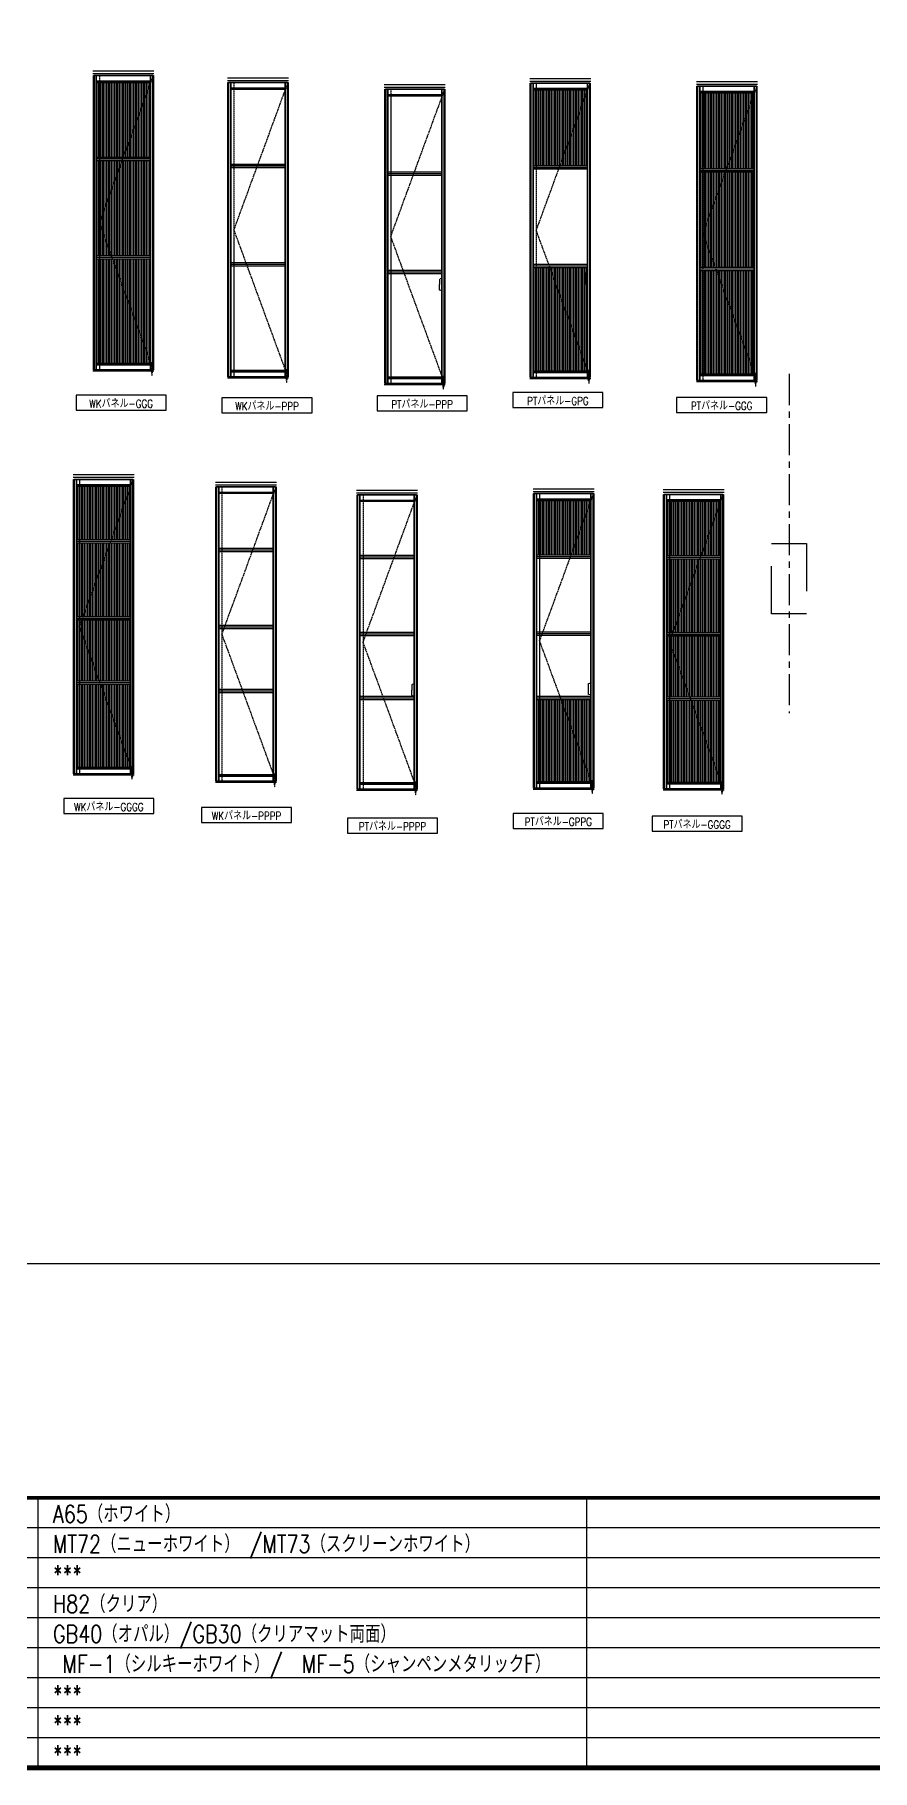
# Model space of a CAD drawing. Header units: inches. Extents: x 8146 to 48346, y -8221 to 20079.
# Drawn here: x 17138 to 25509, y -8221 to 9131 of the extents above; entities that cross this region are included whole.
import ezdxf
from ezdxf.enums import TextEntityAlignment as Align

# ---------------------------------------------------------------- set-up
doc = ezdxf.new("R2010")
doc.units = ezdxf.units.IN
doc.header["$LTSCALE"] = 10
doc.header["$MEASUREMENT"] = 0
doc.linetypes.add('CENTER', pattern=[2, 1.25, -0.25, 0.25, -0.25])
doc.linetypes.add('DASHED2', pattern=[9.525, 6.35, -3.175])
for name, color, linetype in [('_ハッチング', 7, 'Continuous'), ('_図面枠', 7, 'Continuous'), ('_基準', 1, 'CENTER'), ('_文字', 3, 'Continuous'), ('_製品', 4, 'Continuous'), ('P14_製品寸法', 9, 'Continuous')]:
    doc.layers.add(name, color=color, linetype=linetype)
doc.styles.add('OKAMURA', font='simplex8.shx', dxfattribs={"width": 0.7, "bigfont": 'BIGFONT.shx'})
pattern_1 = [(90, (-2096, -8700), (-15.875, 3e-15), [])]
pattern_2 = [(90, (-2096, -10475.23), (-15.875, 3e-15), [])]
pattern_3 = [(90, (-2096, -10689.008), (-15.875, 3e-15), [])]

# ---------------------------------------------------------------- blocks, each defined once
blk = doc.blocks.new('*U113')
at = {"layer": '_基準'}
for p, q in [((60, 2953), (60, 10)), ((584, 87), (584, -49))]:
    blk.add_line(p, q, dxfattribs=at)
blk.add_lwpolyline([(600, 10), (60, 1481), (600, 2953)], dxfattribs=at)
at = {"layer": '_製品'}
for p, q in [((548, 1051), (548, 1000)), ((570, 1060), (552, 1056)), ((571, 1059), (571, 1000)), ((548, 949), (548, 1000)), ((570, 940), (552, 944)), ((571, 941), (571, 1000)), ((-5, 0), (605, 0))]:
    blk.add_line(p, q, dxfattribs=at)
for points in [[(-5, 3000), (605, 3000)], [(605, 2970), (-5, 2970)]]:
    blk.add_lwpolyline(points, dxfattribs=at)
for points in [[(600, 10), (0, 10), (0, 2953), (600, 2953)], [(594, 2953), (6, 2953), (6, 10), (594, 10)], [(575, 2953), (25, 2953), (25, 10), (575, 10)], [(29, 10), (571, 10), (571, 2953), (29, 2953)], [(571, 2885), (29, 2885), (29, 2953), (571, 2953)], [(571, 2898), (29, 2898), (29, 2953), (571, 2953)], [(571, 2125), (29, 2125), (29, 2095), (571, 2095)], [(29, 2112), (571, 2112), (571, 2108), (29, 2108)], [(571, 1140), (29, 1140), (29, 1110), (571, 1110)], [(29, 1127), (571, 1127), (571, 1123), (29, 1123)], [(571, 10), (29, 10), (29, 73), (571, 73)], [(29, 60), (571, 60), (571, 73), (29, 73)]]:
    blk.add_lwpolyline(points, close=True, dxfattribs=at)
at = {"layer": '_製品', "color": 2, "linetype": 'DASHED2', "ltscale": 0.3}
blk.add_lwpolyline([(592, 10), (577, 10), (577, -18), (592, -18)], close=True, dxfattribs=at)
at = {"layer": '_製品'}
for centre, radius, start, end in [((552, 1051), 4.48, 96.9065, 179.2555), ((570, 1059), 1, 0, 102.2648), ((553, 949), 5, 180, 257.7352), ((570, 941), 1, 257.7352, 0)]:
    blk.add_arc(centre, radius, start, end, dxfattribs=at)
blk = doc.blocks.new('*U112')
at = {"layer": '_基準'}
for p, q in [((60, 2953), (60, 10)), ((584, 87), (584, -49))]:
    blk.add_line(p, q, dxfattribs=at)
blk.add_lwpolyline([(600, 10), (60, 1481), (600, 2953)], dxfattribs=at)
at = {"layer": '_製品'}
blk.add_line((-5, 0), (605, 0), dxfattribs=at)
for points in [[(-5, 3000), (605, 3000)], [(605, 2970), (-5, 2970)]]:
    blk.add_lwpolyline(points, dxfattribs=at)
for points in [[(600, 10), (0, 10), (0, 2953), (600, 2953)], [(594, 2953), (6, 2953), (6, 10), (594, 10)], [(575, 2953), (25, 2953), (25, 10), (575, 10)], [(29, 10), (571, 10), (571, 2953), (29, 2953)], [(571, 2885), (29, 2885), (29, 2953), (571, 2953)], [(571, 2898), (29, 2898), (29, 2953), (571, 2953)], [(571, 2135), (29, 2135), (29, 2105), (571, 2105)], [(29, 2122), (571, 2122), (571, 2118), (29, 2118)], [(571, 1150), (29, 1150), (29, 1120), (571, 1120)], [(29, 1137), (571, 1137), (571, 1133), (29, 1133)], [(571, 10), (29, 10), (29, 73), (571, 73)], [(29, 60), (571, 60), (571, 73), (29, 73)]]:
    blk.add_lwpolyline(points, close=True, dxfattribs=at)
at = {"layer": '_製品', "color": 2, "linetype": 'DASHED2', "ltscale": 0.3}
blk.add_lwpolyline([(592, 10), (577, 10), (577, -18), (592, -18)], close=True, dxfattribs=at)
blk = doc.blocks.new('*U125')
at = {"layer": '_ハッチング'}
h = blk.add_hatch(dxfattribs=at)
h.set_pattern_fill('ANSI31', color=5, scale=5, angle=45, style=0)
h.set_pattern_definition([(90, (-2096, -8690), (-15.875, 3e-15), [])])
h.paths.add_polyline_path([(29, 2885), (571, 2885), (571, 2135), (29, 2135)])
h = blk.add_hatch(dxfattribs=at)
h.set_pattern_fill('ANSI31', color=5, scale=5, angle=45, style=0)
h.set_pattern_definition([(90, (-2096, -9479.857), (-15.875, 3e-15), [])])
h.paths.add_polyline_path([(29, 2105), (571, 2105), (571, 1150), (29, 1150)])
h = blk.add_hatch(dxfattribs=at)
h.set_pattern_fill('ANSI31', color=5, scale=5, angle=45, style=0)
h.set_pattern_definition([(90, (-2096, -10465.23), (-15.875, 3e-15), [])])
h.paths.add_polyline_path([(29, 1120), (571, 1120), (571, 73), (29, 73)])
at = {"layer": '_ハッチング', "color": 5}
for points in [[(29, 2885), (571, 2885), (571, 2135), (29, 2135)], [(29, 2105), (571, 2105), (571, 1150), (29, 1150)], [(29, 1120), (571, 1120), (571, 73), (29, 73)]]:
    blk.add_lwpolyline(points, close=True, dxfattribs=at)
at = {"layer": '_基準'}
for p, q in [((60, 2953), (60, 10)), ((584, 87), (584, -49))]:
    blk.add_line(p, q, dxfattribs=at)
blk.add_lwpolyline([(600, 10), (60, 1481), (600, 2953)], dxfattribs=at)
at = {"layer": '_製品'}
blk.add_line((-5, 0), (605, 0), dxfattribs=at)
for points in [[(-5, 3000), (605, 3000)], [(605, 2970), (-5, 2970)]]:
    blk.add_lwpolyline(points, dxfattribs=at)
for points in [[(600, 10), (0, 10), (0, 2953), (600, 2953)], [(594, 2953), (6, 2953), (6, 10), (594, 10)], [(575, 2953), (25, 2953), (25, 10), (575, 10)], [(29, 10), (571, 10), (571, 2953), (29, 2953)], [(571, 2885), (29, 2885), (29, 2953), (571, 2953)], [(571, 2898), (29, 2898), (29, 2953), (571, 2953)], [(571, 2135), (29, 2135), (29, 2105), (571, 2105)], [(29, 2122), (571, 2122), (571, 2118), (29, 2118)], [(571, 1150), (29, 1150), (29, 1120), (571, 1120)], [(29, 1137), (571, 1137), (571, 1133), (29, 1133)], [(571, 10), (29, 10), (29, 73), (571, 73)], [(29, 60), (571, 60), (571, 73), (29, 73)]]:
    blk.add_lwpolyline(points, close=True, dxfattribs=at)
at = {"layer": '_製品', "color": 2, "linetype": 'DASHED2', "ltscale": 0.3}
blk.add_lwpolyline([(592, 10), (577, 10), (577, -18), (592, -18)], close=True, dxfattribs=at)
blk = doc.blocks.new('*U116')
at = {"layer": '_基準'}
for p, q in [((60, 2953), (60, 10)), ((584, 87), (584, -49))]:
    blk.add_line(p, q, dxfattribs=at)
blk.add_lwpolyline([(600, 10), (60, 1481), (600, 2953)], dxfattribs=at)
at = {"layer": '_製品'}
blk.add_line((-5, 0), (605, 0), dxfattribs=at)
for points in [[(-5, 3000), (605, 3000)], [(605, 2970), (-5, 2970)]]:
    blk.add_lwpolyline(points, dxfattribs=at)
for points in [[(600, 10), (0, 10), (0, 2953), (600, 2953)], [(594, 2953), (6, 2953), (6, 10), (594, 10)], [(575, 2953), (25, 2953), (25, 10), (575, 10)], [(29, 10), (571, 10), (571, 2953), (29, 2953)], [(571, 2885), (29, 2885), (29, 2953), (571, 2953)], [(571, 2898), (29, 2898), (29, 2953), (571, 2953)], [(571, 2337), (29, 2337), (29, 2307), (571, 2307)], [(29, 2324), (571, 2324), (571, 2320), (29, 2320)], [(571, 1567), (29, 1567), (29, 1537), (571, 1537)], [(29, 1554), (571, 1554), (571, 1550), (29, 1550)], [(571, 926), (29, 926), (29, 896), (571, 896)], [(29, 913), (571, 913), (571, 909), (29, 909)], [(571, 10), (29, 10), (29, 73), (571, 73)], [(29, 60), (571, 60), (571, 73), (29, 73)]]:
    blk.add_lwpolyline(points, close=True, dxfattribs=at)
at = {"layer": '_製品', "color": 2, "linetype": 'DASHED2', "ltscale": 0.3}
blk.add_lwpolyline([(592, 10), (577, 10), (577, -18), (592, -18)], close=True, dxfattribs=at)
blk = doc.blocks.new('*U117')
at = {"layer": '_基準'}
for p, q in [((60, 2953), (60, 10)), ((584, 87), (584, -49))]:
    blk.add_line(p, q, dxfattribs=at)
blk.add_lwpolyline([(600, 10), (60, 1481), (600, 2953)], dxfattribs=at)
at = {"layer": '_製品'}
for p, q in [((548, 1051), (548, 1000)), ((570, 1060), (552, 1056)), ((571, 1059), (571, 1000)), ((548, 949), (548, 1000)), ((570, 940), (552, 944)), ((571, 941), (571, 1000)), ((-5, 0), (605, 0))]:
    blk.add_line(p, q, dxfattribs=at)
for points in [[(-5, 3000), (605, 3000)], [(605, 2970), (-5, 2970)]]:
    blk.add_lwpolyline(points, dxfattribs=at)
for points in [[(600, 10), (0, 10), (0, 2953), (600, 2953)], [(594, 2953), (6, 2953), (6, 10), (594, 10)], [(575, 2953), (25, 2953), (25, 10), (575, 10)], [(29, 10), (571, 10), (571, 2953), (29, 2953)], [(571, 2885), (29, 2885), (29, 2953), (571, 2953)], [(571, 2898), (29, 2898), (29, 2953), (571, 2953)], [(571, 2347), (29, 2347), (29, 2317), (571, 2317)], [(29, 2334), (571, 2334), (571, 2330), (29, 2330)], [(571, 1577), (29, 1577), (29, 1547), (571, 1547)], [(29, 1564), (571, 1564), (571, 1560), (29, 1560)], [(571, 936), (29, 936), (29, 906), (571, 906)], [(29, 923), (571, 923), (571, 919), (29, 919)], [(571, 10), (29, 10), (29, 73), (571, 73)], [(29, 60), (571, 60), (571, 73), (29, 73)]]:
    blk.add_lwpolyline(points, close=True, dxfattribs=at)
at = {"layer": '_製品', "color": 2, "linetype": 'DASHED2', "ltscale": 0.3}
blk.add_lwpolyline([(592, 10), (577, 10), (577, -18), (592, -18)], close=True, dxfattribs=at)
at = {"layer": '_製品'}
for centre, radius, start, end in [((552, 1051), 4.48, 96.9065, 179.2555), ((570, 1059), 1, 0, 102.2648), ((553, 949), 5, 180, 257.7352), ((570, 941), 1, 257.7352, 0)]:
    blk.add_arc(centre, radius, start, end, dxfattribs=at)
blk = doc.blocks.new('*U127')
at = {"layer": '_ハッチング'}
h = blk.add_hatch(dxfattribs=at)
h.set_pattern_fill('ANSI31', color=5, scale=5, angle=45, style=0)
h.set_pattern_definition(pattern_1)
h.paths.add_polyline_path([(29, 2885), (571, 2885), (571, 2347), (29, 2347)])
h = blk.add_hatch(dxfattribs=at)
h.set_pattern_fill('ANSI31', color=5, scale=5, angle=45, style=0)
h.set_pattern_definition([(90, (-2096, -9267.583), (-15.875, 3e-15), [])])
h.paths.add_polyline_path([(29, 2317), (571, 2317), (571, 1577), (29, 1577)])
h = blk.add_hatch(dxfattribs=at)
h.set_pattern_fill('ANSI31', color=5, scale=5, angle=45, style=0)
h.set_pattern_definition([(90, (-2096, -10037.822), (-15.875, 3e-15), [])])
h.paths.add_polyline_path([(29, 1547), (571, 1547), (571, 936), (29, 936)])
h = blk.add_hatch(dxfattribs=at)
h.set_pattern_fill('ANSI31', color=5, scale=5, angle=45, style=0)
h.set_pattern_definition([(90, (-2096, -10679.008), (-15.875, 3e-15), [])])
h.paths.add_polyline_path([(29, 906), (571, 906), (571, 73), (29, 73)])
at = {"layer": '_ハッチング', "color": 5}
for points in [[(29, 2885), (571, 2885), (571, 2347), (29, 2347)], [(29, 2317), (571, 2317), (571, 1577), (29, 1577)], [(29, 1547), (571, 1547), (571, 936), (29, 936)], [(29, 906), (571, 906), (571, 73), (29, 73)]]:
    blk.add_lwpolyline(points, close=True, dxfattribs=at)
at = {"layer": '_基準'}
for p, q in [((60, 2953), (60, 10)), ((584, 87), (584, -49))]:
    blk.add_line(p, q, dxfattribs=at)
blk.add_lwpolyline([(600, 10), (60, 1481), (600, 2953)], dxfattribs=at)
at = {"layer": '_製品'}
blk.add_line((-5, 0), (605, 0), dxfattribs=at)
for points in [[(-5, 3000), (605, 3000)], [(605, 2970), (-5, 2970)]]:
    blk.add_lwpolyline(points, dxfattribs=at)
for points in [[(600, 10), (0, 10), (0, 2953), (600, 2953)], [(594, 2953), (6, 2953), (6, 10), (594, 10)], [(575, 2953), (25, 2953), (25, 10), (575, 10)], [(29, 10), (571, 10), (571, 2953), (29, 2953)], [(571, 2885), (29, 2885), (29, 2953), (571, 2953)], [(571, 2898), (29, 2898), (29, 2953), (571, 2953)], [(571, 2347), (29, 2347), (29, 2317), (571, 2317)], [(29, 2334), (571, 2334), (571, 2330), (29, 2330)], [(571, 1577), (29, 1577), (29, 1547), (571, 1547)], [(29, 1564), (571, 1564), (571, 1560), (29, 1560)], [(571, 936), (29, 936), (29, 906), (571, 906)], [(29, 923), (571, 923), (571, 919), (29, 919)], [(571, 10), (29, 10), (29, 73), (571, 73)], [(29, 60), (571, 60), (571, 73), (29, 73)]]:
    blk.add_lwpolyline(points, close=True, dxfattribs=at)
at = {"layer": '_製品', "color": 2, "linetype": 'DASHED2', "ltscale": 0.3}
blk.add_lwpolyline([(592, 10), (577, 10), (577, -18), (592, -18)], close=True, dxfattribs=at)
blk = doc.blocks.new('*U130')
at = {"layer": '_ハッチング'}
h = blk.add_hatch(dxfattribs=at)
h.set_pattern_fill('ANSI31', color=5, scale=5, angle=45, style=0)
h.set_pattern_definition(pattern_1)
h.paths.add_polyline_path([(29, 2885), (571, 2885), (571, 2125), (29, 2125)])
h = blk.add_hatch(dxfattribs=at)
h.set_pattern_fill('ANSI31', color=5, scale=5, angle=45, style=0)
h.set_pattern_definition(pattern_2)
h.paths.add_polyline_path([(29, 1110), (571, 1110), (571, 73), (29, 73)])
at = {"layer": '_ハッチング', "color": 5}
for points in [[(29, 2885), (571, 2885), (571, 2125), (29, 2125)], [(29, 1110), (571, 1110), (571, 73), (29, 73)]]:
    blk.add_lwpolyline(points, close=True, dxfattribs=at)
at = {"layer": '_基準'}
for p, q in [((60, 2953), (60, 10)), ((584, 87), (584, -49))]:
    blk.add_line(p, q, dxfattribs=at)
blk.add_lwpolyline([(600, 10), (60, 1481), (600, 2953)], dxfattribs=at)
at = {"layer": '_製品'}
blk.add_line((-5, 0), (605, 0), dxfattribs=at)
for points in [[(-5, 3000), (605, 3000)], [(605, 2970), (-5, 2970)]]:
    blk.add_lwpolyline(points, dxfattribs=at)
for points in [[(600, 10), (0, 10), (0, 2953), (600, 2953)], [(594, 2953), (6, 2953), (6, 10), (594, 10)], [(575, 2953), (25, 2953), (25, 10), (575, 10)], [(29, 10), (571, 10), (571, 2953), (29, 2953)], [(571, 2885), (29, 2885), (29, 2953), (571, 2953)], [(571, 2898), (29, 2898), (29, 2953), (571, 2953)], [(571, 2125), (29, 2125), (29, 2095), (571, 2095)], [(29, 2112), (571, 2112), (571, 2108), (29, 2108)], [(571, 1140), (29, 1140), (29, 1110), (571, 1110)], [(29, 1127), (571, 1127), (571, 1123), (29, 1123)], [(571, 10), (29, 10), (29, 73), (571, 73)], [(29, 60), (571, 60), (571, 73), (29, 73)]]:
    blk.add_lwpolyline(points, close=True, dxfattribs=at)
blk.add_lwpolyline([(570, 1060, -0.478394), (571, 1059), (571, 1000), (571, 941, -0.478394), (570, 940), (552, 944, -0.352819), (548, 949), (548, 1000), (548, 1051, -0.375621), (552, 1056)], format="xyb", close=True, dxfattribs=at)
at = {"layer": '_製品', "color": 2, "linetype": 'DASHED2', "ltscale": 0.3}
blk.add_lwpolyline([(592, 10), (577, 10), (577, -18), (592, -18)], close=True, dxfattribs=at)
blk = doc.blocks.new('*U141')
at = {"layer": '_ハッチング'}
h = blk.add_hatch(dxfattribs=at)
h.set_pattern_fill('ANSI31', color=5, scale=5, angle=45, style=0)
h.set_pattern_definition(pattern_1)
h.paths.add_polyline_path([(29, 2885), (571, 2885), (571, 2125), (29, 2125)])
h = blk.add_hatch(dxfattribs=at)
h.set_pattern_fill('ANSI31', color=5, scale=5, angle=45, style=0)
h.set_pattern_definition([(90, (-2096, -9489.857), (-15.875, 3e-15), [])])
h.paths.add_polyline_path([(29, 2095), (571, 2095), (571, 1140), (29, 1140)])
h = blk.add_hatch(dxfattribs=at)
h.set_pattern_fill('ANSI31', color=5, scale=5, angle=45, style=0)
h.set_pattern_definition(pattern_2)
h.paths.add_polyline_path([(29, 1110), (571, 1110), (571, 73), (29, 73)])
at = {"layer": '_ハッチング', "color": 5}
for points in [[(29, 2885), (571, 2885), (571, 2125), (29, 2125)], [(29, 2095), (571, 2095), (571, 1140), (29, 1140)], [(29, 1110), (571, 1110), (571, 73), (29, 73)]]:
    blk.add_lwpolyline(points, close=True, dxfattribs=at)
at = {"layer": '_基準'}
for p, q in [((60, 2953), (60, 10)), ((584, 87), (584, -49))]:
    blk.add_line(p, q, dxfattribs=at)
blk.add_lwpolyline([(600, 10), (60, 1481), (600, 2953)], dxfattribs=at)
at = {"layer": '_製品'}
blk.add_line((-5, 0), (605, 0), dxfattribs=at)
for points in [[(-5, 3000), (605, 3000)], [(605, 2970), (-5, 2970)]]:
    blk.add_lwpolyline(points, dxfattribs=at)
for points in [[(600, 10), (0, 10), (0, 2953), (600, 2953)], [(594, 2953), (6, 2953), (6, 10), (594, 10)], [(575, 2953), (25, 2953), (25, 10), (575, 10)], [(29, 10), (571, 10), (571, 2953), (29, 2953)], [(571, 2885), (29, 2885), (29, 2953), (571, 2953)], [(571, 2898), (29, 2898), (29, 2953), (571, 2953)], [(571, 2125), (29, 2125), (29, 2095), (571, 2095)], [(29, 2112), (571, 2112), (571, 2108), (29, 2108)], [(571, 1140), (29, 1140), (29, 1110), (571, 1110)], [(29, 1127), (571, 1127), (571, 1123), (29, 1123)], [(571, 10), (29, 10), (29, 73), (571, 73)], [(29, 60), (571, 60), (571, 73), (29, 73)]]:
    blk.add_lwpolyline(points, close=True, dxfattribs=at)
blk.add_lwpolyline([(570, 1060, -0.478394), (571, 1059), (571, 1000), (571, 941, -0.478394), (570, 940), (552, 944, -0.352819), (548, 949), (548, 1000), (548, 1051, -0.375621), (552, 1056)], format="xyb", close=True, dxfattribs=at)
at = {"layer": '_製品', "color": 2, "linetype": 'DASHED2', "ltscale": 0.3}
blk.add_lwpolyline([(592, 10), (577, 10), (577, -18), (592, -18)], close=True, dxfattribs=at)
blk = doc.blocks.new('*U132')
at = {"layer": '_ハッチング'}
h = blk.add_hatch(dxfattribs=at)
h.set_pattern_fill('ANSI31', color=5, scale=5, angle=45, style=0)
h.set_pattern_definition(pattern_1)
h.paths.add_polyline_path([(29, 2885), (571, 2885), (571, 2337), (29, 2337)])
h = blk.add_hatch(dxfattribs=at)
h.set_pattern_fill('ANSI31', color=5, scale=5, angle=45, style=0)
h.set_pattern_definition(pattern_3)
h.paths.add_polyline_path([(29, 896), (571, 896), (571, 73), (29, 73)])
at = {"layer": '_ハッチング', "color": 5}
for points in [[(29, 2885), (571, 2885), (571, 2337), (29, 2337)], [(29, 896), (571, 896), (571, 73), (29, 73)]]:
    blk.add_lwpolyline(points, close=True, dxfattribs=at)
at = {"layer": '_基準'}
for p, q in [((60, 2953), (60, 10)), ((584, 87), (584, -49))]:
    blk.add_line(p, q, dxfattribs=at)
blk.add_lwpolyline([(600, 10), (60, 1481), (600, 2953)], dxfattribs=at)
at = {"layer": '_製品'}
blk.add_line((-5, 0), (605, 0), dxfattribs=at)
for points in [[(-5, 3000), (605, 3000)], [(605, 2970), (-5, 2970)]]:
    blk.add_lwpolyline(points, dxfattribs=at)
for points in [[(600, 10), (0, 10), (0, 2953), (600, 2953)], [(594, 2953), (6, 2953), (6, 10), (594, 10)], [(575, 2953), (25, 2953), (25, 10), (575, 10)], [(29, 10), (571, 10), (571, 2953), (29, 2953)], [(571, 2885), (29, 2885), (29, 2953), (571, 2953)], [(571, 2898), (29, 2898), (29, 2953), (571, 2953)], [(571, 2337), (29, 2337), (29, 2307), (571, 2307)], [(29, 2324), (571, 2324), (571, 2320), (29, 2320)], [(571, 1567), (29, 1567), (29, 1537), (571, 1537)], [(29, 1554), (571, 1554), (571, 1550), (29, 1550)], [(571, 926), (29, 926), (29, 896), (571, 896)], [(29, 913), (571, 913), (571, 909), (29, 909)], [(571, 10), (29, 10), (29, 73), (571, 73)], [(29, 60), (571, 60), (571, 73), (29, 73)]]:
    blk.add_lwpolyline(points, close=True, dxfattribs=at)
blk.add_lwpolyline([(570, 1060, -0.478394), (571, 1059), (571, 1000), (571, 941, -0.478394), (570, 940), (552, 944, -0.352819), (548, 949), (548, 1000), (548, 1051, -0.375621), (552, 1056)], format="xyb", close=True, dxfattribs=at)
at = {"layer": '_製品', "color": 2, "linetype": 'DASHED2', "ltscale": 0.3}
blk.add_lwpolyline([(592, 10), (577, 10), (577, -18), (592, -18)], close=True, dxfattribs=at)
blk = doc.blocks.new('*U133')
at = {"layer": '_ハッチング'}
h = blk.add_hatch(dxfattribs=at)
h.set_pattern_fill('ANSI31', color=5, scale=5, angle=45, style=0)
h.set_pattern_definition(pattern_1)
h.paths.add_polyline_path([(29, 2885), (571, 2885), (571, 2337), (29, 2337)])
h = blk.add_hatch(dxfattribs=at)
h.set_pattern_fill('ANSI31', color=5, scale=5, angle=45, style=0)
h.set_pattern_definition([(90, (-2096, -9277.583), (-15.875, 3e-15), [])])
h.paths.add_polyline_path([(29, 2307), (571, 2307), (571, 1567), (29, 1567)])
h = blk.add_hatch(dxfattribs=at)
h.set_pattern_fill('ANSI31', color=5, scale=5, angle=45, style=0)
h.set_pattern_definition([(90, (-2096, -10047.822), (-15.875, 3e-15), [])])
h.paths.add_polyline_path([(29, 1537), (571, 1537), (571, 926), (29, 926)])
h = blk.add_hatch(dxfattribs=at)
h.set_pattern_fill('ANSI31', color=5, scale=5, angle=45, style=0)
h.set_pattern_definition(pattern_3)
h.paths.add_polyline_path([(29, 896), (571, 896), (571, 73), (29, 73)])
at = {"layer": '_ハッチング', "color": 5}
for points in [[(29, 2885), (571, 2885), (571, 2337), (29, 2337)], [(29, 2307), (571, 2307), (571, 1567), (29, 1567)], [(29, 1537), (571, 1537), (571, 926), (29, 926)], [(29, 896), (571, 896), (571, 73), (29, 73)]]:
    blk.add_lwpolyline(points, close=True, dxfattribs=at)
at = {"layer": '_基準'}
for p, q in [((60, 2953), (60, 10)), ((584, 87), (584, -49))]:
    blk.add_line(p, q, dxfattribs=at)
blk.add_lwpolyline([(600, 10), (60, 1481), (600, 2953)], dxfattribs=at)
at = {"layer": '_製品'}
blk.add_line((-5, 0), (605, 0), dxfattribs=at)
for points in [[(-5, 3000), (605, 3000)], [(605, 2970), (-5, 2970)]]:
    blk.add_lwpolyline(points, dxfattribs=at)
for points in [[(600, 10), (0, 10), (0, 2953), (600, 2953)], [(594, 2953), (6, 2953), (6, 10), (594, 10)], [(575, 2953), (25, 2953), (25, 10), (575, 10)], [(29, 10), (571, 10), (571, 2953), (29, 2953)], [(571, 2885), (29, 2885), (29, 2953), (571, 2953)], [(571, 2898), (29, 2898), (29, 2953), (571, 2953)], [(571, 2337), (29, 2337), (29, 2307), (571, 2307)], [(29, 2324), (571, 2324), (571, 2320), (29, 2320)], [(571, 1567), (29, 1567), (29, 1537), (571, 1537)], [(29, 1554), (571, 1554), (571, 1550), (29, 1550)], [(571, 926), (29, 926), (29, 896), (571, 896)], [(29, 913), (571, 913), (571, 909), (29, 909)], [(571, 10), (29, 10), (29, 73), (571, 73)], [(29, 60), (571, 60), (571, 73), (29, 73)]]:
    blk.add_lwpolyline(points, close=True, dxfattribs=at)
blk.add_lwpolyline([(570, 1060, -0.478394), (571, 1059), (571, 1000), (571, 941, -0.478394), (570, 940), (552, 944, -0.352819), (548, 949), (548, 1000), (548, 1051, -0.375621), (552, 1056)], format="xyb", close=True, dxfattribs=at)
at = {"layer": '_製品', "color": 2, "linetype": 'DASHED2', "ltscale": 0.3}
blk.add_lwpolyline([(592, 10), (577, 10), (577, -18), (592, -18)], close=True, dxfattribs=at)
blk = doc.blocks.new('P14_BLOCK_HASP_FRONT_VIEW')
at = {"layer": '_基準'}
blk.add_line((0, 67.85), (0, -67.85), dxfattribs=at)
at = {"layer": '_製品', "color": 2, "linetype": 'DASHED2', "ltscale": 0.3}
blk.add_lwpolyline([(-7, 0), (7, 0), (7, -28), (-7, -28)], close=True, dxfattribs=at)
blk = doc.blocks.new('p18')
at = {"layer": '_図面枠', "color": 7, "linetype": 'Continuous'}
for p, q in [((444.5, 48), (0, 48)), ((562, 42), (0, 42)), ((562, 36), (0, 36)), ((562, 30), (0, 30)), ((444.5, 24), (0, 24)), ((632, 18), (0, 18)), ((562, 12), (0, 12)), ((562, 6), (0, 6))]:
    blk.add_line(p, q, dxfattribs=at)
at = {"layer": '_図面枠', "color": 7, "const_width": 1}
blk.add_lwpolyline([(803, 565), (0, 565), (0, 0), (803, 0)], close=True, dxfattribs=at)
at = {"layer": '_図面枠', "color": 7, "const_width": 0.7}
blk.add_lwpolyline([(0, 54), (803, 54)], dxfattribs=at)
at = {"layer": '_図面枠', "color": 3, "style": 'OKAMURA', "width": 0.7, "flags": 8}
for tag, p, height in [('備考欄01', (3, 49.5), 3.5), ('BUKKENNAME', (651.52, 46.4), 5), ('備考欄02', (3, 43.5), 3.5), ('備考欄03', (3, 37.5), 3.5), ('図面更新内容01', (447.5, 37.5), 3), ('KOKYAKUNAME', (651.57, 36.24), 5), ('備考欄04', (3, 31.5), 3.5), ('図面更新内容02', (447.5, 31.5), 3), ('ZUMENNAME(FREE_INPUT)', (651.66, 26.61), 5), ('備考欄05', (3, 25.5), 3.5), ('図面更新内容03', (447.5, 25.5), 3), ('備考欄06', (3, 19.5), 3.5), ('図面更新内容04', (447.5, 19.5), 3), ('備考欄07', (3, 13.5), 3.5), ('図面更新内容05', (447.5, 13.5), 3), ('備考欄08', (3, 7.5), 3.5), ('図面更新内容06', (447.5, 7.5), 3), ('備考欄09', (3, 1.5), 3.5)]:
    blk.add_attdef(tag, p, '', height=height, dxfattribs=at)
for tag, height, p in [('最終更新年', 4, (536.84, 46)), ('最終更新月', 4, (545.34, 46)), ('最終更新日', 4, (553.84, 46)), ('YOUSUU-KO', 5, (786.75, 7.74)), ('YOUSUU', 5, (800.8, 7.67)), ('SYODAKU-DATE', 5, (629.18, 4.9)), ('SEKKEI-DATE', 5, (691.5, 0.75)), ('KENZU', 5, (719.5, 0.75)), ('SEKKEI', 5, (747.5, 0.75)), ('SEIZU', 5, (775.5, 0.75))]:
    blk.add_attdef(tag, text='', height=height, dxfattribs=at).set_placement(p, align=Align.RIGHT)
for tag, height, p in [('ZUMENSCALE', 5, (596.84, 37.68)), ('図面更新日01', 3, (537, 37.5)), ('更新者名01', 3, (555.75, 37.5)), ('図面更新日02', 3, (537, 31.5)), ('更新者名02', 3, (555.75, 31.5)), ('ZUMENSCALE02', 5, (596.84, 28.78)), ('図面更新日03', 3, (537, 25.5)), ('更新者名03', 3, (555.75, 25.5)), ('図面更新日04', 3, (537, 19.5)), ('更新者名04', 3, (555.75, 19.5)), ('図面更新日05', 3, (537, 13.5)), ('更新者名05', 3, (555.75, 13.5)), ('図面更新日06', 3, (537, 7.5)), ('SYODAKUCHECK', 8, (577.3, 4.9)), ('更新者名06', 3, (555.75, 7.5))]:
    blk.add_attdef(tag, text='', height=height, dxfattribs=at).set_placement(p, align=Align.CENTER)
at = {"layer": 'Defpoints', "style": 'OKAMURA', "width": 0.7, "flags": 8}
blk.add_attdef('ZUWAKUTYPE', text='', height=3.5, dxfattribs=at).set_placement((800.8, 2.77), align=Align.RIGHT)
blk = doc.blocks.new('P14_FRAME')
at = {"layer": '_図面枠', "color": 7, "linetype": 'Continuous'}
for p, q in [((9000, 2700), (9000, 0)), ((14482, 2700), (14482, 0))]:
    blk.add_line(p, q, dxfattribs=at)
at = {"layer": '_図面枠', "xscale": 50, "yscale": 50, "zscale": 50}
blk.add_blockref('p18', (0, 0), dxfattribs=at)
at = {"layer": '_図面枠', "color": 3, "style": 'OKAMURA', "width": 0.8}
for s, p in [('A65（ホワイト） ', (9150, 2450)), ('MT72（ニューホワイト） /MT73（スクリーンホワイト） ', (9150, 2150)), ('***', (9150, 1850)), ('H82（クリア）', (9150, 1550)), ('GB40（オパル）/GB30（クリアマット両面）', (9150, 1250)), (' MF-1（シルキーホワイト）/  MF-5（シャンペンメタリックF）', (9150, 950)), ('***', (9150, 650)), ('***', (9150, 350)), ('***', (9150, 50))]:
    blk.add_text(s, height=175, dxfattribs=at).set_placement(p)

msp = doc.modelspace()

# ---------------------------------------------------------------- linework, layer by layer
msp.add_lwpolyline([(10864, 17389), (41206, 17389), (41206, -3156), (10864, -3156)], close=True)
at = {"layer": '_文字', "color": 9}
for points in [[(21917, 5403), (22817, 5403), (22817, 5553), (21917, 5553)], [(17552, 5376), (18452, 5376), (18452, 5526), (17552, 5526)], [(19010, 5351), (19910, 5351), (19910, 5501), (19010, 5501)], [(20560, 5370), (21460, 5370), (21460, 5520), (20560, 5520)], [(23554, 5354), (24454, 5354), (24454, 5504), (23554, 5504)], [(17429, 1344), (18329, 1344), (18329, 1494), (17429, 1494)], [(18805, 1255), (19705, 1255), (19705, 1405), (18805, 1405)], [(20264, 1149), (21164, 1149), (21164, 1299), (20264, 1299)], [(21921, 1196), (22821, 1196), (22821, 1346), (21921, 1346)], [(23308, 1168), (24208, 1168), (24208, 1318), (23308, 1318)]]:
    msp.add_lwpolyline(points, close=True, dxfattribs=at)

# ---------------------------------------------------------------- block references
for name, p in [('*U125', (17725, 5770)), ('*U112', (19070, 5700)), ('*U113', (20637, 5633)), ('*U127', (17526, 1733)), ('*U116', (18950, 1658)), ('*U117', (20360, 1578))]:
    msp.add_blockref(name, p)
at = {"layer": 'Defpoints'}
for name, p in [('*U130', (22091, 5694)), ('*U141', (23757, 5664)), ('*U132', (22125, 1590)), ('*U133', (23423, 1583))]:
    msp.add_blockref(name, p, dxfattribs=at)
at = {"layer": 'Defpoints', "xscale": 25, "yscale": 25}
msp.add_blockref('P14_BLOCK_HASP_FRONT_VIEW', (24678, 4043), dxfattribs=at)
at = {"layer": 'P14_製品寸法'}
msp.add_blockref('P14_FRAME', (8171, -8196), dxfattribs=at)

# ---------------------------------------------------------------- texts
at = {"layer": '_文字', "style": 'OKAMURA', "width": 0.8}
for s, p in [('WKパネル-GGG', (18002, 5451)), ('WKパネル-PPP', (19460, 5426)), ('PTパネル-PPP', (21010, 5445)), ('PTパネル-GPG', (22367, 5478)), ('PTパネル-GGG', (24004, 5429)), ('WKパネル-GGGG', (17879, 1419)), ('WKパネル-PPPP', (19255, 1330)), ('PTパネル-PPPP', (20714, 1224)), ('PTパネル-GPPG', (22371, 1271)), ('PTパネル-GGGG', (23758, 1243))]:
    msp.add_text(s, height=80, dxfattribs=at).set_placement(p, align=Align.MIDDLE)

doc.saveas('drawing.dxf')
